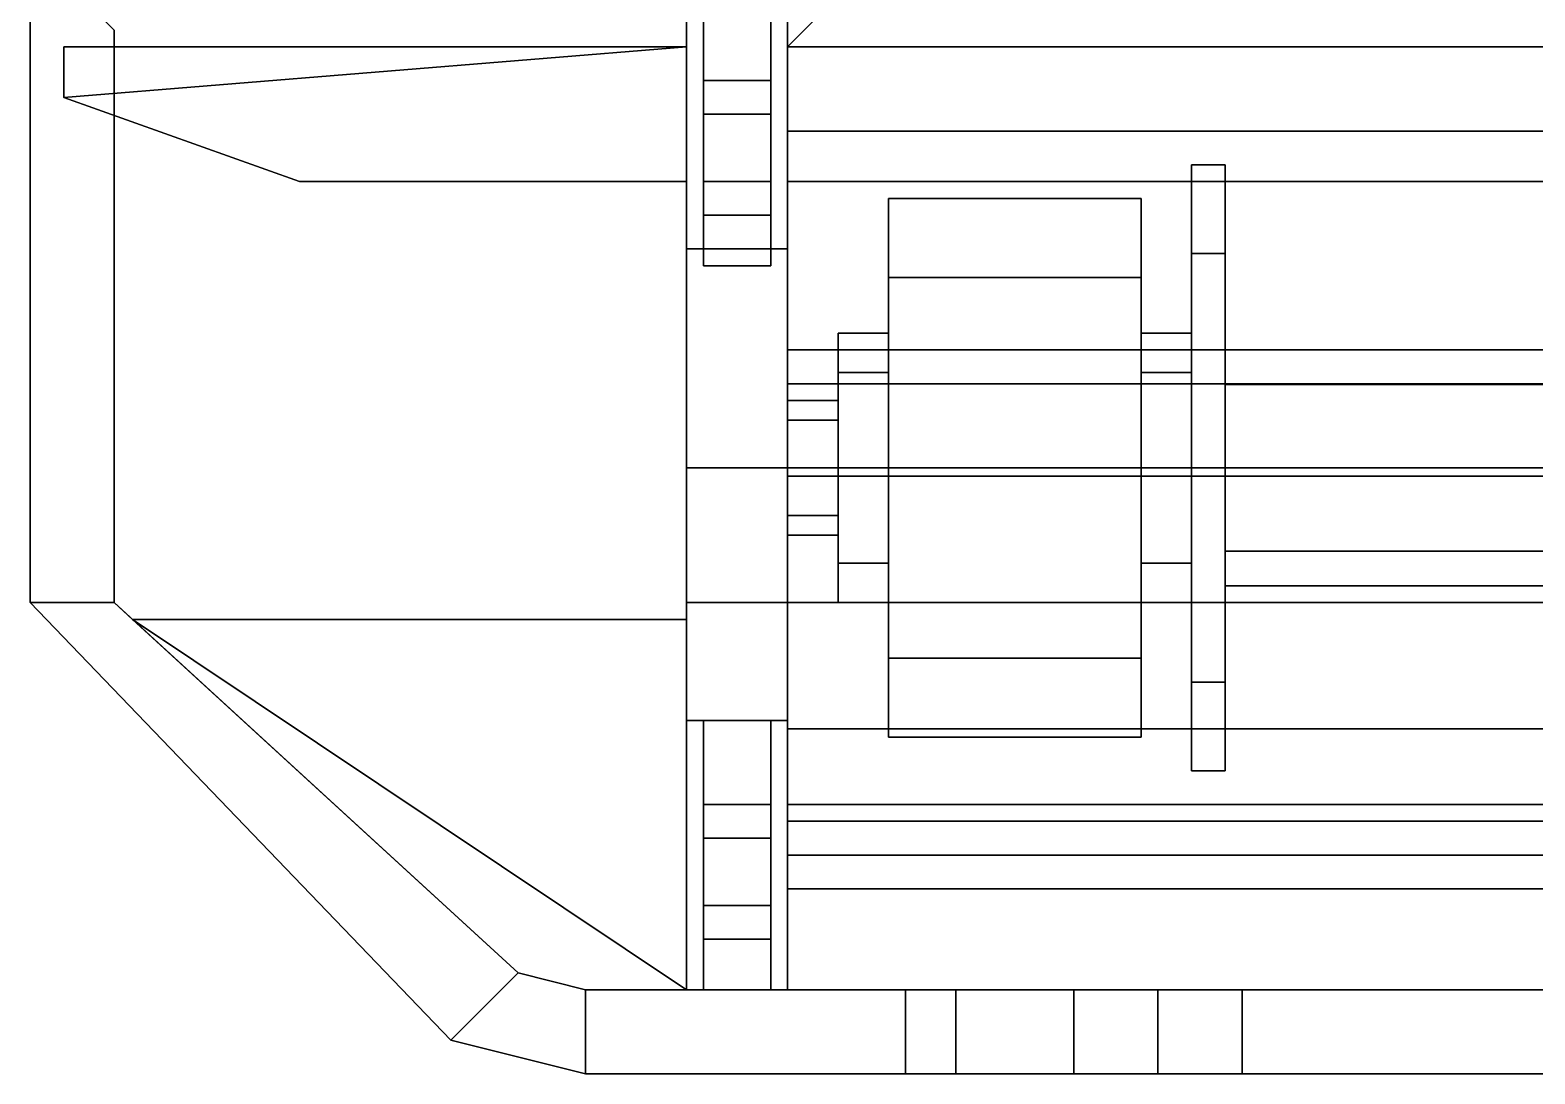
# Model space of a CAD drawing. Header units: millimetres. Extents: x -1.1 to 1.1, y -3.2 to 10.1.
# Drawn here: x -0.88 to 0.014, y -3.25 to -2.63 of the extents above; entities that cross this region are included whole.
import ezdxf

# ---------------------------------------------------------------- set-up
doc = ezdxf.new("R2010")
doc.units = ezdxf.units.MM
doc.layers.add('roller', color=6, linetype='Continuous')
doc.layers.add('winch', color=5, linetype='Continuous')

msp = doc.modelspace()

# ---------------------------------------------------------------- linework, layer by layer
for points in [[(-0.43, -2.64, 0.71), (-0.43, -2.31, 1.37), (-0.43, -2.31, 0.54)], [(0.43, -2.31, 0.54), (0.43, -2.64, 0.71), (-0.43, -2.64, 0.71), (-0.43, -2.31, 0.54)], [(-0.37, -2.58, 0.83), (-0.37, -2.37, 1.25), (-0.43, -2.31, 1.37), (-0.43, -2.64, 0.71)], [(0.43, -2.64, 0.71), (0.37, -2.58, 0.83), (-0.37, -2.58, 0.83), (-0.43, -2.64, 0.71)]]:
    msp.add_3dface(points)
at = {"layer": 'roller'}
for points in [[(-0.49, -2.046, 0.93), (-0.49, -2.89, 0.93), (-0.43, -2.89, 0.93), (-0.43, -2.31, 0.93)], [(-0.43, -2.31, 0.78), (-0.43, -2.76, 0.78), (-0.49, -2.76, 0.78), (-0.49, -2.046, 0.78)], [(-0.49, -2.046, 0.78), (-0.49, -2.76, 0.78), (-0.49, -2.89, 0.93), (-0.49, -2.046, 0.93)], [(-0.43, -2.89, 0.93), (-0.43, -2.76, 0.78), (-0.43, -2.31, 0.78), (-0.43, -2.31, 0.93)], [(-0.44, -2.66, 0.96), (-0.44, -2.61, 0.93), (-0.48, -2.61, 0.93), (-0.48, -2.66, 0.96)], [(-0.48, -2.61, 0.93), (-0.48, -2.74, 0.93), (-0.48, -2.77, 0.96), (-0.48, -2.66, 0.96)], [(-0.44, -2.77, 0.96), (-0.44, -2.74, 0.93), (-0.44, -2.61, 0.93), (-0.44, -2.66, 0.96)], [(-0.49, -2.64, 0.79), (-0.49, -2.72, 0.79), (-0.72, -2.72, 0.79), (-0.86, -2.67, 0.79)], [(-0.72, -2.72, 0.93), (-0.49, -2.72, 0.93), (-0.49, -2.64, 0.93), (-0.86, -2.67, 0.93)], [(-0.49, -2.64, 0.79), (-0.86, -2.67, 0.79), (-0.86, -2.64, 0.79)], [(-0.86, -2.64, 0.93), (-0.86, -2.67, 0.93), (-0.49, -2.64, 0.93), (-0.86, -2.64, 0.93)], [(-0.86, -2.64, 0.79), (-0.86, -2.67, 0.79), (-0.86, -2.67, 0.93), (-0.86, -2.64, 0.93)], [(-0.86, -2.64, 0.93), (-0.49, -2.64, 0.93), (-0.49, -2.64, 0.79), (-0.86, -2.64, 0.79)], [(-0.43, -2.72, 0.93), (0.43, -2.72, 0.93), (0.43, -2.64, 0.93), (-0.43, -2.64, 0.93)], [(0.43, -2.64, 0.79), (0.43, -2.72, 0.79), (-0.43, -2.72, 0.79), (-0.43, -2.64, 0.79)], [(-0.43, -2.64, 0.93), (0.43, -2.64, 0.93), (0.43, -2.64, 0.79), (-0.43, -2.64, 0.79)], [(-0.48, -2.66, 0.96), (-0.48, -2.72, 0.96), (-0.44, -2.72, 0.96), (-0.44, -2.66, 0.96)], [(-0.44, -2.66, 1.03), (-0.44, -2.66, 1.01), (-0.48, -2.66, 1.01), (-0.48, -2.66, 1.03)], [(-0.48, -2.66, 1.01), (-0.48, -2.74, 1.05), (-0.48, -2.68, 1.05), (-0.48, -2.66, 1.03)], [(-0.48, -2.66, 1.03), (-0.48, -2.68, 1.05), (-0.44, -2.68, 1.05), (-0.44, -2.66, 1.03)], [(-0.48, -2.72, 1.01), (-0.48, -2.77, 1.02), (-0.48, -2.74, 1.05), (-0.48, -2.66, 1.01)], [(-0.44, -2.66, 1.01), (-0.44, -2.72, 1.01), (-0.48, -2.72, 1.01), (-0.48, -2.66, 1.01)], [(-0.44, -2.68, 1.05), (-0.44, -2.74, 1.05), (-0.44, -2.66, 1.01), (-0.44, -2.66, 1.03)], [(-0.44, -2.74, 1.05), (-0.44, -2.77, 1.02), (-0.44, -2.72, 1.01), (-0.44, -2.66, 1.01)], [(-0.86, -2.67, 0.79), (-0.72, -2.72, 0.79), (-0.72, -2.72, 0.93), (-0.86, -2.67, 0.93)], [(-0.48, -2.68, 1.05), (-0.48, -2.74, 1.05), (-0.44, -2.74, 1.05), (-0.44, -2.68, 1.05)], [(-0.72, -2.72, 0.79), (-0.49, -2.72, 0.79), (-0.49, -2.72, 0.93), (-0.72, -2.72, 0.93)], [(-0.44, -2.72, 1.01), (-0.44, -2.72, 0.96), (-0.48, -2.72, 0.96), (-0.48, -2.72, 1.01)], [(-0.48, -2.72, 0.96), (-0.48, -2.77, 0.96), (-0.48, -2.77, 1.02), (-0.48, -2.72, 1.01)], [(-0.44, -2.77, 1.02), (-0.44, -2.77, 0.96), (-0.44, -2.72, 0.96), (-0.44, -2.72, 1.01)], [(-0.43, -2.72, 0.79), (0.43, -2.72, 0.79), (0.43, -2.72, 0.93), (-0.43, -2.72, 0.93)], [(-0.48, -2.77, 0.96), (-0.48, -2.74, 0.93), (-0.44, -2.74, 0.93), (-0.44, -2.77, 0.96)], [(-0.48, -2.74, 1.05), (-0.48, -2.77, 1.02), (-0.44, -2.77, 1.02), (-0.44, -2.74, 1.05)], [(-0.43, -2.76, 0.78), (-0.43, -2.97, 0.66), (-0.49, -2.97, 0.66), (-0.49, -2.76, 0.78)], [(-0.49, -2.76, 0.78), (-0.49, -2.97, 0.66), (-0.49, -3.04, 0.74), (-0.49, -2.89, 0.93)], [(-0.43, -2.895, 0.8699), (-0.43, -2.8401, 0.815), (-0.43, -2.76, 0.78), (-0.43, -2.89, 0.93)], [(-0.43, -2.8401, 0.815), (-0.43, -2.82133, 0.74496), (-0.43, -2.76, 0.78)], [(-0.48, -2.77, 1.02), (-0.48, -2.77, 0.96), (-0.44, -2.77, 0.96), (-0.44, -2.77, 1.02)], [(0.43, -2.8401, 0.815), (0.43, -2.82, 0.74), (-0.43, -2.82, 0.74), (-0.43, -2.8401, 0.815)], [(0.43, -2.82, 0.74), (0.43, -2.8401, 0.665), (-0.43, -2.8401, 0.665), (-0.43, -2.82, 0.74)], [(-0.43, -2.895, 0.6101), (-0.43, -2.97, 0.66), (-0.43, -2.82, 0.74), (-0.43, -2.8401, 0.665)], [(-0.43, -2.82, 0.74), (-0.43, -2.97, 0.66), (-0.43, -2.82133, 0.74496), (-0.43, -2.82, 0.74)], [(0.43, -2.895, 0.8699), (0.43, -2.8401, 0.815), (-0.43, -2.8401, 0.815), (-0.43, -2.895, 0.8699)], [(0.43, -2.8401, 0.665), (0.43, -2.895, 0.6101), (-0.43, -2.895, 0.6101), (-0.43, -2.8401, 0.665)], [(-0.49, -2.89, 0.93), (-0.49, -3.04, 0.74), (-0.43, -3.04, 0.74), (-0.43, -2.89, 0.93)], [(-0.43, -2.93003, 0.87929), (-0.43, -2.895, 0.8699), (-0.43, -2.89, 0.93)], [(0.43, -2.97, 0.89), (0.43, -2.895, 0.8699), (-0.43, -2.895, 0.8699), (-0.43, -2.97, 0.89)], [(0.43, -2.895, 0.6101), (0.43, -2.97, 0.59), (-0.43, -2.97, 0.59), (-0.43, -2.895, 0.6101)], [(-0.43, -3.045, 0.6101), (-0.43, -2.97, 0.66), (-0.43, -2.895, 0.6101), (-0.43, -2.97, 0.59)], [(-0.43, -3.04, 0.74), (-0.43, -2.97, 0.89), (-0.43, -2.93003, 0.87929), (-0.43, -3.04, 0.74)], [(-0.49, -3.04, 0.74), (-0.49, -2.97, 0.66), (-0.43, -2.97, 0.66), (-0.43, -3.04, 0.74)], [(0.43, -3.045, 0.8699), (0.43, -2.97, 0.89), (-0.43, -2.97, 0.89), (-0.43, -3.045, 0.8699)], [(0.43, -2.97, 0.59), (0.43, -3.045, 0.6101), (-0.43, -3.045, 0.6101), (-0.43, -2.97, 0.59)], [(-0.43, -3.0999, 0.665), (-0.43, -3.045, 0.8699), (-0.43, -2.97, 0.89), (-0.43, -3.04, 0.74)], [(-0.43, -3.0999, 0.665), (-0.43, -3.04, 0.74), (-0.43, -2.97, 0.66), (-0.43, -3.045, 0.6101)], [(0.43, -3.0999, 0.815), (0.43, -3.045, 0.8699), (-0.43, -3.045, 0.8699), (-0.43, -3.0999, 0.815)], [(0.43, -3.045, 0.6101), (0.43, -3.0999, 0.665), (-0.43, -3.0999, 0.665), (-0.43, -3.045, 0.6101)], [(-0.43, -3.12, 0.74), (-0.43, -3.0999, 0.815), (-0.43, -3.045, 0.8699), (-0.43, -3.0999, 0.665)], [(0.43, -3.12, 0.74), (0.43, -3.0999, 0.815), (-0.43, -3.0999, 0.815), (-0.43, -3.12, 0.74)], [(0.43, -3.0999, 0.665), (0.43, -3.12, 0.74), (-0.43, -3.12, 0.74), (-0.43, -3.0999, 0.665)]]:
    msp.add_3dface(points, dxfattribs=at)
at = {"layer": 'winch'}
for points in [[(-0.49, -2.046, 0.79), (-0.49, -3.2, 0.79), (-0.49, -3.2, 0.93), (-0.49, -2.046, 0.93)], [(-0.49, -2.046, 0.93), (-0.49, -3.2, 0.93), (-0.43, -3.2, 0.93), (-0.43, -2.31, 0.93)], [(-0.43, -3.2, 0.93), (-0.43, -3.2, 0.79), (-0.43, -2.31, 0.79), (-0.43, -2.31, 0.93)], [(-0.88, -2.58, 0.93), (-0.88, -2.58, 0.79), (-0.88, -2.97, 0.79), (-0.88, -2.97, 0.93)], [(-0.83, -2.63, 0.93), (-0.88, -2.58, 0.93), (-0.88, -2.97, 0.93), (-0.83, -2.97, 0.93)], [(-0.83, -2.97, 0.93), (-0.83, -2.97, 0.79), (-0.83, -2.63, 0.79), (-0.83, -2.63, 0.93)], [(0.43, -2.69, 0.93), (0.43, -2.64, 0.93), (-0.43, -2.64, 0.93), (-0.43, -2.69, 0.93)], [(0.43, -2.64, 0.93), (0.43, -2.64, 0.79), (-0.43, -2.64, 0.79), (-0.43, -2.64, 0.93)], [(-0.43, -2.69, 0.93), (-0.43, -2.69, 0.79), (0.43, -2.69, 0.79), (0.43, -2.69, 0.93)], [(-0.19, -2.71, 0.93), (-0.19, -2.76272, 1.05728), (-0.17, -2.76272, 1.05728), (-0.17, -2.71, 0.93)], [(-0.19, -2.76272, 0.80272), (-0.19, -2.71, 0.93), (-0.17, -2.71, 0.93), (-0.17, -2.76272, 0.80272)], [(-0.19, -2.83343, 0.87343), (-0.19, -2.81, 0.93), (-0.19, -2.71, 0.93), (-0.19, -2.76272, 0.80272)], [(-0.19, -2.81, 0.93), (-0.19, -2.83343, 0.98657), (-0.19, -2.76272, 1.05728), (-0.19, -2.71, 0.93)], [(-0.17, -2.76272, 0.80272), (-0.17, -2.71, 0.93), (-0.17, -2.82, 0.93), (-0.17, -2.8405, 0.8805)], [(-0.17, -2.71, 0.93), (-0.17, -2.76272, 1.05728), (-0.17, -2.8405, 0.9795), (-0.17, -2.82, 0.93)], [(-0.37, -2.73, 0.93), (-0.37, -2.77686, 1.04314), (-0.22, -2.77686, 1.04314), (-0.22, -2.73, 0.93)], [(-0.37, -2.77686, 0.81686), (-0.37, -2.73, 0.93), (-0.22, -2.73, 0.93), (-0.22, -2.77686, 0.81686)], [(-0.37, -2.83343, 0.87343), (-0.37, -2.81, 0.93), (-0.37, -2.73, 0.93), (-0.37, -2.77686, 0.81686)], [(-0.37, -2.81, 0.93), (-0.37, -2.83343, 0.98657), (-0.37, -2.77686, 1.04314), (-0.37, -2.73, 0.93)], [(-0.22, -2.77686, 0.81686), (-0.22, -2.73, 0.93), (-0.22, -2.81, 0.93), (-0.22, -2.83343, 0.87343)], [(-0.22, -2.73, 0.93), (-0.22, -2.77686, 1.04314), (-0.22, -2.83343, 0.98657), (-0.22, -2.81, 0.93)], [(-0.19, -2.76272, 1.05728), (-0.19, -2.89, 1.11), (-0.17, -2.89, 1.11), (-0.17, -2.76272, 1.05728)], [(-0.19, -2.89, 0.75), (-0.19, -2.76272, 0.80272), (-0.17, -2.76272, 0.80272), (-0.17, -2.89, 0.75)], [(-0.19, -2.89, 0.85), (-0.19, -2.83343, 0.87343), (-0.19, -2.76272, 0.80272), (-0.19, -2.89, 0.75)], [(-0.19, -2.83343, 0.98657), (-0.19, -2.89, 1.01), (-0.19, -2.89, 1.11), (-0.19, -2.76272, 1.05728)], [(-0.17, -2.89, 0.75), (-0.17, -2.76272, 0.80272), (-0.17, -2.8405, 0.8805), (-0.17, -2.89, 0.86)], [(-0.17, -2.76272, 1.05728), (-0.17, -2.89, 1.11), (-0.17, -2.89, 1), (-0.17, -2.8405, 0.9795)], [(-0.37, -2.77686, 1.04314), (-0.37, -2.89, 1.09), (-0.22, -2.89, 1.09), (-0.22, -2.77686, 1.04314)], [(-0.37, -2.89, 0.77), (-0.37, -2.77686, 0.81686), (-0.22, -2.77686, 0.81686), (-0.22, -2.89, 0.77)], [(-0.37, -2.89, 0.85), (-0.37, -2.83343, 0.87343), (-0.37, -2.77686, 0.81686), (-0.37, -2.89, 0.77)], [(-0.37, -2.83343, 0.98657), (-0.37, -2.89, 1.01), (-0.37, -2.89, 1.09), (-0.37, -2.77686, 1.04314)], [(-0.22, -2.89, 0.77), (-0.22, -2.77686, 0.81686), (-0.22, -2.83343, 0.87343), (-0.22, -2.89, 0.85)], [(-0.22, -2.77686, 1.04314), (-0.22, -2.89, 1.09), (-0.22, -2.89, 1.01), (-0.22, -2.83343, 0.98657)], [(-0.4, -2.81, 0.93), (-0.4, -2.83343, 0.98657), (-0.37, -2.83343, 0.98657), (-0.37, -2.81, 0.93)], [(-0.4, -2.83343, 0.87343), (-0.4, -2.81, 0.93), (-0.37, -2.81, 0.93), (-0.37, -2.83343, 0.87343)], [(-0.4, -2.86172, 0.90172), (-0.4, -2.85, 0.93), (-0.4, -2.81, 0.93), (-0.4, -2.83343, 0.87343)], [(-0.4, -2.85, 0.93), (-0.4, -2.86172, 0.95828), (-0.4, -2.83343, 0.98657), (-0.4, -2.81, 0.93)], [(-0.22, -2.81, 0.93), (-0.22, -2.83343, 0.98657), (-0.19, -2.83343, 0.98657), (-0.19, -2.81, 0.93)], [(-0.22, -2.83343, 0.87343), (-0.22, -2.81, 0.93), (-0.19, -2.81, 0.93), (-0.19, -2.83343, 0.87343)], [(-0.17, -2.82, 0.93), (-0.17, -2.8405, 0.9795), (0.17, -2.8405, 0.9795), (0.17, -2.82, 0.93)], [(-0.17, -2.8405, 0.8805), (-0.17, -2.82, 0.93), (0.17, -2.82, 0.93), (0.17, -2.8405, 0.8805)], [(-0.4, -2.83343, 0.98657), (-0.4, -2.89, 1.01), (-0.37, -2.89, 1.01), (-0.37, -2.83343, 0.98657)], [(-0.4, -2.89, 0.85), (-0.4, -2.83343, 0.87343), (-0.37, -2.83343, 0.87343), (-0.37, -2.89, 0.85)], [(-0.4, -2.89, 0.89), (-0.4, -2.86172, 0.90172), (-0.4, -2.83343, 0.87343), (-0.4, -2.89, 0.85)], [(-0.4, -2.86172, 0.95828), (-0.4, -2.89, 0.97), (-0.4, -2.89, 1.01), (-0.4, -2.83343, 0.98657)], [(-0.22, -2.83343, 0.98657), (-0.22, -2.89, 1.01), (-0.19, -2.89, 1.01), (-0.19, -2.83343, 0.98657)], [(-0.22, -2.89, 0.85), (-0.22, -2.83343, 0.87343), (-0.19, -2.83343, 0.87343), (-0.19, -2.89, 0.85)], [(-0.17, -2.8405, 0.9795), (-0.17, -2.89, 1), (0.17, -2.89, 1), (0.17, -2.8405, 0.9795)], [(-0.17, -2.89, 0.86), (-0.17, -2.8405, 0.8805), (0.17, -2.8405, 0.8805), (0.17, -2.89, 0.86)], [(-0.43, -2.85, 0.93), (-0.43, -2.86172, 0.95828), (-0.4, -2.86172, 0.95828), (-0.4, -2.85, 0.93)], [(-0.43, -2.86172, 0.90172), (-0.43, -2.85, 0.93), (-0.4, -2.85, 0.93), (-0.4, -2.86172, 0.90172)], [(-0.43, -2.93, 0.93), (-0.43, -2.91828, 0.95828), (-0.43, -2.86172, 0.95828), (-0.43, -2.85, 0.93)], [(-0.43, -2.86172, 0.95828), (-0.43, -2.89, 0.97), (-0.4, -2.89, 0.97), (-0.4, -2.86172, 0.95828)], [(-0.43, -2.89, 0.89), (-0.43, -2.86172, 0.90172), (-0.4, -2.86172, 0.90172), (-0.4, -2.89, 0.89)], [(-0.43, -2.91828, 0.95828), (-0.43, -2.89, 0.97), (-0.43, -2.89, 0.97), (-0.43, -2.86172, 0.95828)], [(-0.43, -2.89, 0.97), (-0.43, -2.91828, 0.95828), (-0.4, -2.91828, 0.95828), (-0.4, -2.89, 0.97)], [(-0.43, -2.91828, 0.90172), (-0.43, -2.89, 0.89), (-0.4, -2.89, 0.89), (-0.4, -2.91828, 0.90172)], [(-0.4, -2.89, 1.01), (-0.4, -2.94657, 0.98657), (-0.37, -2.94657, 0.98657), (-0.37, -2.89, 1.01)], [(-0.4, -2.94657, 0.87343), (-0.4, -2.89, 0.85), (-0.37, -2.89, 0.85), (-0.37, -2.94657, 0.87343)], [(-0.4, -2.89, 0.97), (-0.4, -2.91828, 0.95828), (-0.4, -2.94657, 0.98657), (-0.4, -2.89, 1.01)], [(-0.4, -2.91828, 0.90172), (-0.4, -2.89, 0.89), (-0.4, -2.89, 0.85), (-0.4, -2.94657, 0.87343)], [(-0.37, -2.89, 1.09), (-0.37, -3.00314, 1.04314), (-0.22, -3.00314, 1.04314), (-0.22, -2.89, 1.09)], [(-0.37, -3.00314, 0.81686), (-0.37, -2.89, 0.77), (-0.22, -2.89, 0.77), (-0.22, -3.00314, 0.81686)], [(-0.37, -2.89, 1.01), (-0.37, -2.94657, 0.98657), (-0.37, -3.00314, 1.04314), (-0.37, -2.89, 1.09)], [(-0.37, -2.94657, 0.87343), (-0.37, -2.89, 0.85), (-0.37, -2.89, 0.77), (-0.37, -3.00314, 0.81686)], [(-0.22, -2.89, 1.01), (-0.22, -2.94657, 0.98657), (-0.19, -2.94657, 0.98657), (-0.19, -2.89, 1.01)], [(-0.22, -2.94657, 0.87343), (-0.22, -2.89, 0.85), (-0.19, -2.89, 0.85), (-0.19, -2.94657, 0.87343)], [(-0.22, -2.89, 1.09), (-0.22, -3.00314, 1.04314), (-0.22, -2.94657, 0.98657), (-0.22, -2.89, 1.01)], [(-0.22, -3.00314, 0.81686), (-0.22, -2.89, 0.77), (-0.22, -2.89, 0.85), (-0.22, -2.94657, 0.87343)], [(-0.19, -2.89, 1.11), (-0.19, -3.01728, 1.05728), (-0.17, -3.01728, 1.05728), (-0.17, -2.89, 1.11)], [(-0.19, -3.01728, 0.80272), (-0.19, -2.89, 0.75), (-0.17, -2.89, 0.75), (-0.17, -3.01728, 0.80272)], [(-0.19, -2.89, 1.01), (-0.19, -2.94657, 0.98657), (-0.19, -3.01728, 1.05728), (-0.19, -2.89, 1.11)], [(-0.19, -2.94657, 0.87343), (-0.19, -2.89, 0.85), (-0.19, -2.89, 0.75), (-0.19, -3.01728, 0.80272)], [(-0.17, -2.89, 1), (-0.17, -2.9395, 0.9795), (0.17, -2.9395, 0.9795), (0.17, -2.89, 1)], [(-0.17, -2.9395, 0.8805), (-0.17, -2.89, 0.86), (0.17, -2.89, 0.86), (0.17, -2.9395, 0.8805)], [(-0.17, -2.89, 1.11), (-0.17, -3.01728, 1.05728), (-0.17, -2.9395, 0.9795), (-0.17, -2.89, 1)], [(-0.17, -3.01728, 0.80272), (-0.17, -2.89, 0.75), (-0.17, -2.89, 0.86), (-0.17, -2.9395, 0.8805)], [(-0.43, -2.91828, 0.95828), (-0.43, -2.93, 0.93), (-0.4, -2.93, 0.93), (-0.4, -2.91828, 0.95828)], [(-0.43, -2.93, 0.93), (-0.43, -2.91828, 0.90172), (-0.4, -2.91828, 0.90172), (-0.4, -2.93, 0.93)], [(-0.4, -2.91828, 0.95828), (-0.4, -2.93, 0.93), (-0.4, -2.97, 0.93), (-0.4, -2.94657, 0.98657)], [(-0.4, -2.93, 0.93), (-0.4, -2.91828, 0.90172), (-0.4, -2.94657, 0.87343), (-0.4, -2.97, 0.93)], [(-0.17, -2.9395, 0.9795), (-0.17, -2.96, 0.93), (0.17, -2.96, 0.93), (0.17, -2.9395, 0.9795)], [(-0.17, -2.96, 0.93), (-0.17, -2.9395, 0.8805), (0.17, -2.9395, 0.8805), (0.17, -2.96, 0.93)], [(-0.17, -3.01728, 1.05728), (-0.17, -3.07, 0.93), (-0.17, -2.96, 0.93), (-0.17, -2.9395, 0.9795)], [(-0.17, -3.07, 0.93), (-0.17, -3.01728, 0.80272), (-0.17, -2.9395, 0.8805), (-0.17, -2.96, 0.93)], [(-0.4, -2.94657, 0.98657), (-0.4, -2.97, 0.93), (-0.37, -2.97, 0.93), (-0.37, -2.94657, 0.98657)], [(-0.4, -2.97, 0.93), (-0.4, -2.94657, 0.87343), (-0.37, -2.94657, 0.87343), (-0.37, -2.97, 0.93)], [(-0.37, -2.94657, 0.98657), (-0.37, -2.97, 0.93), (-0.37, -3.05, 0.93), (-0.37, -3.00314, 1.04314)], [(-0.37, -2.97, 0.93), (-0.37, -2.94657, 0.87343), (-0.37, -3.00314, 0.81686), (-0.37, -3.05, 0.93)], [(-0.22, -2.94657, 0.98657), (-0.22, -2.97, 0.93), (-0.19, -2.97, 0.93), (-0.19, -2.94657, 0.98657)], [(-0.22, -2.97, 0.93), (-0.22, -2.94657, 0.87343), (-0.19, -2.94657, 0.87343), (-0.19, -2.97, 0.93)], [(-0.22, -3.00314, 1.04314), (-0.22, -3.05, 0.93), (-0.22, -2.97, 0.93), (-0.22, -2.94657, 0.98657)], [(-0.22, -3.05, 0.93), (-0.22, -3.00314, 0.81686), (-0.22, -2.94657, 0.87343), (-0.22, -2.97, 0.93)], [(-0.19, -2.94657, 0.98657), (-0.19, -2.97, 0.93), (-0.19, -3.07, 0.93), (-0.19, -3.01728, 1.05728)], [(-0.19, -2.97, 0.93), (-0.19, -2.94657, 0.87343), (-0.19, -3.01728, 0.80272), (-0.19, -3.07, 0.93)], [(-0.63, -3.23, 0.94), (-0.59, -3.19, 0.94), (-0.83, -2.97, 0.94), (-0.88, -2.97, 0.94)], [(-0.88, -2.97, 0.94), (-0.88, -2.97, 0.79), (-0.63, -3.23, 0.79), (-0.63, -3.23, 0.94)], [(-0.83, -2.97, 0.93), (-0.88, -2.97, 0.93), (-0.88, -2.97, 0.94), (-0.83, -2.97, 0.94)], [(-0.59, -3.19, 0.94), (-0.59, -3.19, 0.93), (-0.81909, -2.98, 0.93), (-0.83, -2.97, 0.94)], [(-0.81909, -2.98, 0.93), (-0.83, -2.97, 0.93), (-0.83, -2.97, 0.94), (-0.81909, -2.98, 0.93)], [(-0.81909, -2.98, 0.93), (-0.81909, -2.98, 0.91), (-0.83, -2.97, 0.79), (-0.83, -2.97, 0.93)], [(-0.83, -2.97, 0.79), (-0.81909, -2.98, 0.91), (-0.59, -3.19, 0.91), (-0.59, -3.19, 0.79)], [(-0.49, -3.2, 0.93), (-0.49, -2.98, 0.93), (-0.81909, -2.98, 0.93)], [(-0.49, -2.98, 0.93), (-0.49, -2.98, 0.91), (-0.81909, -2.98, 0.91), (-0.81909, -2.98, 0.93)], [(-0.55, -3.2, 0.93), (-0.49, -3.2, 0.93), (-0.81909, -2.98, 0.93), (-0.59, -3.19, 0.93)], [(-0.37, -3.00314, 1.04314), (-0.37, -3.05, 0.93), (-0.22, -3.05, 0.93), (-0.22, -3.00314, 1.04314)], [(-0.37, -3.05, 0.93), (-0.37, -3.00314, 0.81686), (-0.22, -3.00314, 0.81686), (-0.22, -3.05, 0.93)], [(-0.19, -3.01728, 1.05728), (-0.19, -3.07, 0.93), (-0.17, -3.07, 0.93), (-0.17, -3.01728, 1.05728)], [(-0.19, -3.07, 0.93), (-0.19, -3.01728, 0.80272), (-0.17, -3.01728, 0.80272), (-0.17, -3.07, 0.93)], [(-0.48, -3.04, 0.93), (-0.48, -3.17, 0.93), (-0.48, -3.2, 0.96), (-0.48, -3.09, 0.96)], [(-0.44, -3.09, 0.96), (-0.44, -3.04, 0.93), (-0.48, -3.04, 0.93), (-0.48, -3.09, 0.96)], [(-0.44, -3.2, 0.96), (-0.44, -3.17, 0.93), (-0.44, -3.04, 0.93), (-0.44, -3.09, 0.96)], [(-0.44, -3.09, 1.01), (-0.44, -3.15, 1.01), (-0.48, -3.15, 1.01), (-0.48, -3.09, 1.01)], [(-0.48, -3.15, 1.01), (-0.48, -3.2, 1.02), (-0.48, -3.17, 1.05), (-0.48, -3.09, 1.01)], [(-0.48, -3.09, 1.03), (-0.48, -3.11, 1.05), (-0.44, -3.11, 1.05), (-0.44, -3.09, 1.03)], [(-0.48, -3.09, 1.01), (-0.48, -3.17, 1.05), (-0.48, -3.11, 1.05), (-0.48, -3.09, 1.03)], [(-0.44, -3.09, 1.03), (-0.44, -3.09, 1.01), (-0.48, -3.09, 1.01), (-0.48, -3.09, 1.03)], [(-0.48, -3.09, 0.96), (-0.48, -3.15, 0.96), (-0.44, -3.15, 0.96), (-0.44, -3.09, 0.96)], [(-0.44, -3.17, 1.05), (-0.44, -3.2, 1.02), (-0.44, -3.15, 1.01), (-0.44, -3.09, 1.01)], [(-0.44, -3.11, 1.05), (-0.44, -3.17, 1.05), (-0.44, -3.09, 1.01), (-0.44, -3.09, 1.03)], [(0.43, -3.14, 0.93), (0.43, -3.09, 0.93), (-0.43, -3.09, 0.93), (-0.43, -3.14, 0.93)], [(0.43, -3.09, 0.93), (0.43, -3.09, 0.79), (-0.43, -3.09, 0.79), (-0.43, -3.09, 0.93)], [(-0.48, -3.11, 1.05), (-0.48, -3.17, 1.05), (-0.44, -3.17, 1.05), (-0.44, -3.11, 1.05)], [(-0.43, -3.14, 0.93), (-0.43, -3.14, 0.79), (0.43, -3.14, 0.79), (0.43, -3.14, 0.93)], [(-0.48, -3.15, 0.96), (-0.48, -3.2, 0.96), (-0.48, -3.2, 1.02), (-0.48, -3.15, 1.01)], [(-0.44, -3.15, 1.01), (-0.44, -3.15, 0.96), (-0.48, -3.15, 0.96), (-0.48, -3.15, 1.01)], [(-0.44, -3.2, 1.02), (-0.44, -3.2, 0.96), (-0.44, -3.15, 0.96), (-0.44, -3.15, 1.01)], [(-0.48, -3.17, 1.05), (-0.48, -3.2, 1.02), (-0.44, -3.2, 1.02), (-0.44, -3.17, 1.05)], [(-0.48, -3.2, 0.96), (-0.48, -3.17, 0.93), (-0.44, -3.17, 0.93), (-0.44, -3.2, 0.96)], [(-0.55, -3.25, 0.94), (-0.55, -3.2, 0.94), (-0.59, -3.19, 0.94), (-0.63, -3.23, 0.94)], [(-0.55, -3.2, 0.94), (-0.55, -3.2, 0.93), (-0.59, -3.19, 0.93), (-0.59, -3.19, 0.94)], [(-0.59, -3.19, 0.93), (-0.59, -3.19, 0.91), (-0.55, -3.2, 0.91), (-0.55, -3.2, 0.93)], [(-0.55, -3.2, 0.91), (-0.55, -3.2, 0.79), (-0.59, -3.19, 0.79), (-0.59, -3.19, 0.91)], [(-0.36, -3.2, 0.96), (-0.33, -3.2, 0.81), (-0.55, -3.2, 0.79), (-0.55, -3.2, 0.94)], [(-0.36, -3.25, 0.96), (-0.36, -3.2, 0.96), (-0.55, -3.2, 0.94), (-0.55, -3.25, 0.94)], [(-0.55, -3.25, 0.79), (-0.55, -3.2, 0.79), (-0.33, -3.2, 0.81), (-0.33, -3.25, 0.81)], [(-0.55, -3.2, 0.91), (-0.49, -3.2, 0.91), (-0.49, -3.2, 0.93), (-0.55, -3.2, 0.93)], [(-0.48, -3.2, 1.02), (-0.48, -3.2, 0.96), (-0.44, -3.2, 0.96), (-0.44, -3.2, 1.02)], [(-0.26, -3.2, 1.05), (-0.21, -3.2, 0.9), (-0.33, -3.2, 0.81), (-0.36, -3.2, 0.96)], [(-0.26, -3.25, 1.05), (-0.26, -3.2, 1.05), (-0.36, -3.2, 0.96), (-0.36, -3.25, 0.96)], [(-0.33, -3.25, 0.81), (-0.33, -3.2, 0.81), (-0.21, -3.2, 0.9), (-0.21, -3.25, 0.9)], [(-0.21, -3.2, 1.07), (-0.16, -3.2, 0.92), (-0.21, -3.2, 0.9), (-0.26, -3.2, 1.05)], [(-0.21, -3.25, 1.07), (-0.21, -3.2, 1.07), (-0.26, -3.2, 1.05), (-0.26, -3.25, 1.05)], [(0.21, -3.2, 1.07), (0.16, -3.2, 0.92), (-0.16, -3.2, 0.92), (-0.21, -3.2, 1.07)], [(0.21, -3.25, 1.07), (0.21, -3.2, 1.07), (-0.21, -3.2, 1.07), (-0.21, -3.25, 1.07)], [(-0.21, -3.25, 0.9), (-0.21, -3.2, 0.9), (-0.16, -3.2, 0.92), (-0.16, -3.25, 0.92)], [(-0.16, -3.25, 0.92), (-0.16, -3.2, 0.92), (0.16, -3.2, 0.92), (0.16, -3.25, 0.92)], [(-0.63, -3.23, 0.94), (-0.63, -3.23, 0.79), (-0.55, -3.25, 0.79), (-0.55, -3.25, 0.94)], [(-0.55, -3.25, 0.94), (-0.55, -3.25, 0.79), (-0.33, -3.25, 0.81), (-0.36, -3.25, 0.96)], [(-0.36, -3.25, 0.96), (-0.33, -3.25, 0.81), (-0.21, -3.25, 0.9), (-0.26, -3.25, 1.05)], [(-0.26, -3.25, 1.05), (-0.21, -3.25, 0.9), (-0.16, -3.25, 0.92), (-0.21, -3.25, 1.07)], [(-0.21, -3.25, 1.07), (-0.16, -3.25, 0.92), (0.16, -3.25, 0.92), (0.21, -3.25, 1.07)]]:
    msp.add_3dface(points, dxfattribs=at)

doc.saveas('drawing.dxf')
